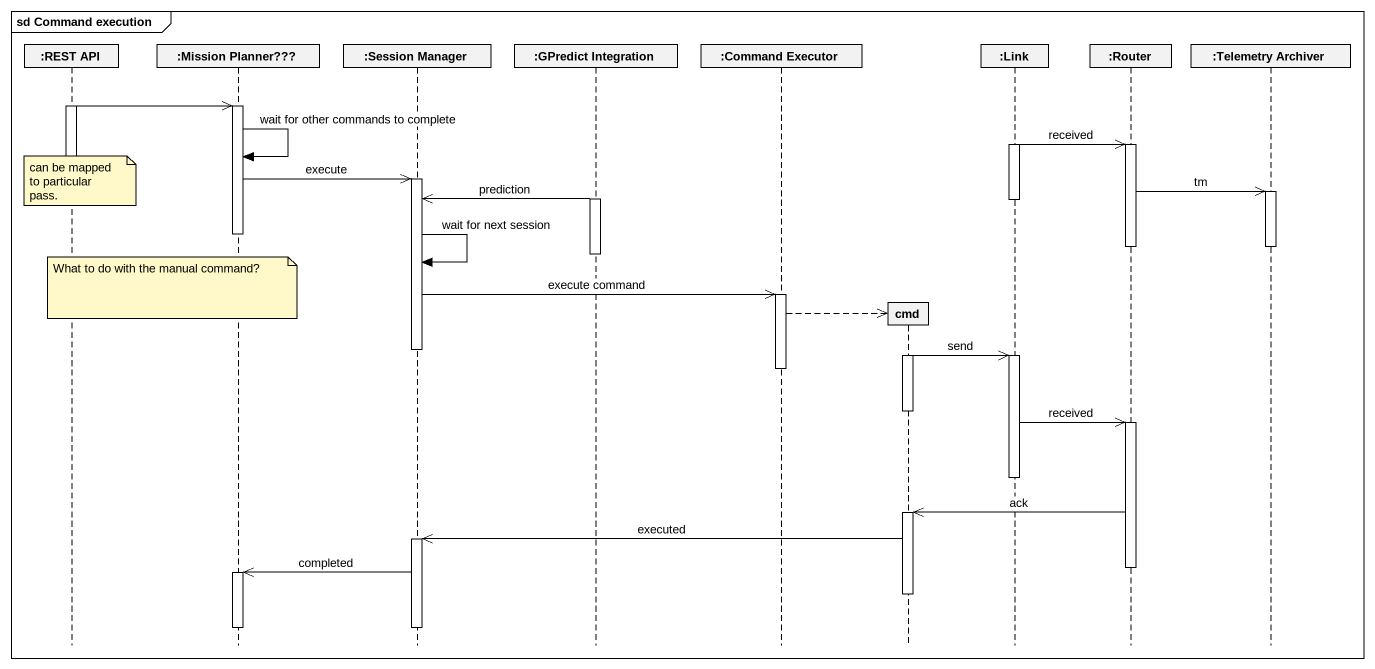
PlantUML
@startuml
mainframe sd Command execution
hide footbox
participant ":REST API" as REST_API
participant ":Mission Planner???" as Mission_Planner
participant ":Session Manager" as Session_Manager
participant ":GPredict Integration" as GPredict_Integration
participant ":Command Executor" as Command_Executor
participant cmd
participant ":Link" as Link
participant ":Router" as Router
participant ":Telemetry Archiver" as Telemetry_Archiver

activate REST_API
REST_API ->> Mission_Planner
activate Mission_Planner
activate Link
Link ->> Router : received
activate Router
Mission_Planner -> Mission_Planner : wait for other commands to complete
deactivate REST_API
Mission_Planner ->> Session_Manager : execute
activate Session_Manager
note over REST_API : can be mapped to particular pass.
Router ->> Telemetry_Archiver : tm
activate Telemetry_Archiver
activate GPredict_Integration
GPredict_Integration ->> Session_Manager : prediction
deactivate Link
deactivate Mission_Planner
deactivate Router
deactivate Telemetry_Archiver
deactivate GPredict_Integration
Session_Manager -> Session_Manager : wait for next session
note over Mission_Planner : What to do with the manual command?
Session_Manager ->> Command_Executor : execute command
activate Command_Executor
Command_Executor -->> cmd **
deactivate Session_Manager
activate cmd
cmd ->> Link : send
activate Link
deactivate Command_Executor
deactivate cmd
Link ->> Router : received
activate Router
deactivate Link
Router ->> cmd : ack
activate cmd
cmd ->> Session_Manager : executed
activate Session_Manager
deactivate Router
Session_Manager ->> Mission_Planner : completed
activate Mission_Planner
deactivate cmd
deactivate Mission_Planner
deactivate Session_Manager
@enduml
